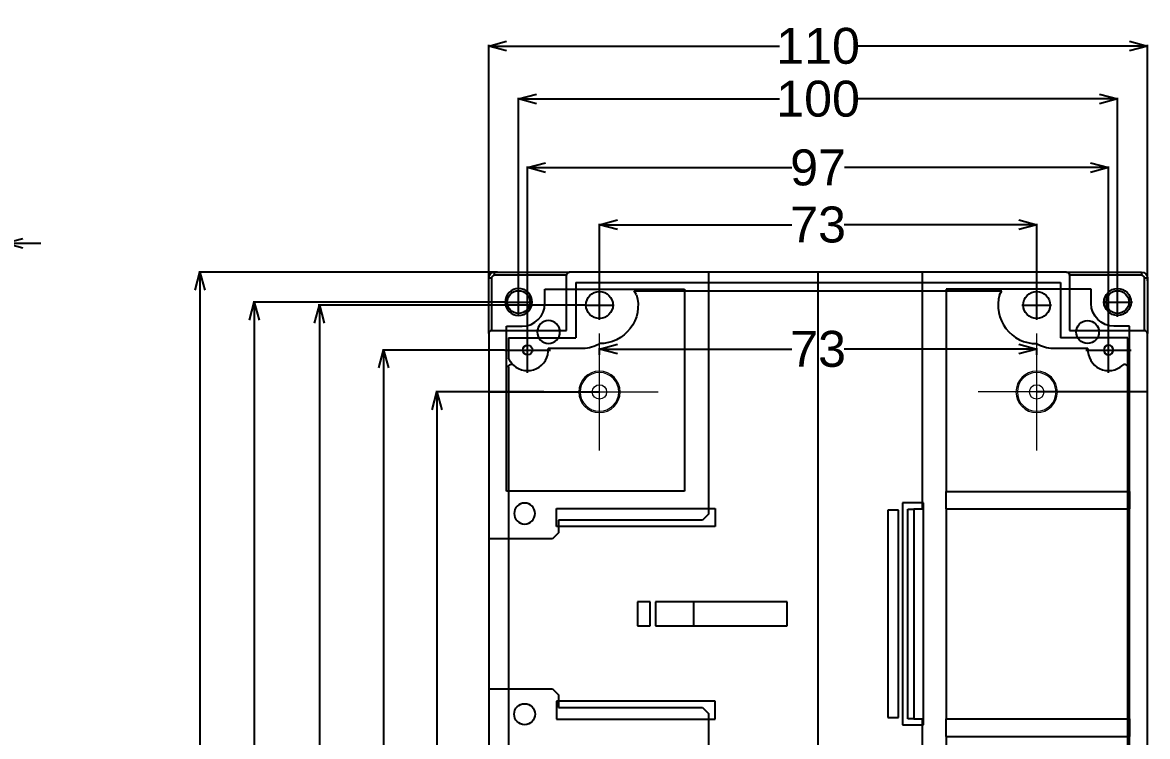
# Model space of a CAD drawing. Header units: millimetres. Extents: x 3277 to 4118, y 1069 to 1745.
# Drawn here: x 3825.8 to 4013.6, y 1462.4 to 1581.6 of the extents above; entities that cross this region are included whole.
import ezdxf
from ezdxf.lldxf.tags import DXFTag

# ---------------------------------------------------------------- set-up
doc = ezdxf.new("R2010")
doc.units = ezdxf.units.MM
doc.layers.add('1', color=7, linetype='Continuous', true_color=0xffffff)
doc.styles.get("Standard").update_dxf_attribs({"font": 'arial.ttf'})
tags = doc.linetypes.add('CENTER', pattern=[2, 1.25, -0.25, 0.25, -0.25]).pattern_tags.tags
tags[10:11] = [DXFTag(74, 4), DXFTag(75, 0), DXFTag(340, '0'), DXFTag(46, 0.0), DXFTag(50, 0.0), DXFTag(44, 0.0), DXFTag(45, 0.0)]
tags[8:9] = [DXFTag(74, 4), DXFTag(75, 0), DXFTag(340, '0'), DXFTag(46, 0.0), DXFTag(50, 0.0), DXFTag(44, 0.0), DXFTag(45, 0.0)]
tags[6:7] = [DXFTag(74, 4), DXFTag(75, 0), DXFTag(340, '0'), DXFTag(46, 0.0), DXFTag(50, 0.0), DXFTag(44, 0.0), DXFTag(45, 0.0)]
tags[4:5] = [DXFTag(74, 4), DXFTag(75, 0), DXFTag(340, '0'), DXFTag(46, 0.0), DXFTag(50, 0.0), DXFTag(44, 0.0), DXFTag(45, 0.0)]
tags = doc.linetypes.add('DASHED', pattern=[0.75, 0.5, -0.25]).pattern_tags.tags
tags[6:7] = [DXFTag(74, 4), DXFTag(75, 0), DXFTag(340, '0'), DXFTag(46, 0.0), DXFTag(50, 0.0), DXFTag(44, 0.0), DXFTag(45, 0.0)]
tags[4:5] = [DXFTag(74, 4), DXFTag(75, 0), DXFTag(340, '0'), DXFTag(46, 0.0), DXFTag(50, 0.0), DXFTag(44, 0.0), DXFTag(45, 0.0)]
doc.dimstyles.new('副本 (2)Standard', dxfattribs={"dimtxt": 6, "dimasz": 3, "dimexe": 0.18, "dimexo": 0.0625, "dimgap": 0.09, "dimtad": 0, "dimdec": 1, "dimdsep": 46, "dimtxsty": 'Standard', "dimblk": 'OPEN30', "dimcen": 0.09, "dimclrd": 3, "dimclre": 3, "dimclrt": 6, "dimazin": 2, "dimtfac": 1, "dimtdec": 1, "dimtofl": 0, "dimtmove": 0, "dimatfit": 3, "dimfxl": 1, "dimtolj": 1, "dimtzin": 0, "dimarcsym": 0})

# ---------------------------------------------------------------- blocks, each defined once
blk = doc.blocks.new('_Open30')
at = {"color": 0, "linetype": 'ByBlock', "lineweight": -2}
for p, q in [((-1, 0.268), (0, 0)), ((0, 0), (-1, -0.268)), ((0, 0), (-1, 0))]:
    blk.add_line(p, q, dxfattribs=at)
blk = doc.blocks.new('*D86')
at = {"color": 3, "lineweight": -2, "transparency": 16777216}
for p, q in [((3809.83, 1544.71), (3806.83, 1544.71)), ((3812.83, 1536.02), (3812.83, 1544.89)), ((3822.83, 1536.02), (3822.83, 1544.89)), ((3825.83, 1544.71), (3828.83, 1544.71))]:
    blk.add_line(p, q, dxfattribs=at)
at = {"layer": 'Defpoints', "color": 0, "transparency": 16777216}
for p in [(3812.83, 1544.71), (3812.83, 1535.96), (3822.83, 1535.96)]:
    blk.add_point(p, dxfattribs=at)
at = {"color": 3, "lineweight": -2, "transparency": 16777216, "xscale": 3, "yscale": 3, "zscale": 3}
blk.add_blockref('_Open30', (3812.83, 1544.71), dxfattribs=at)
at = {"color": 3, "lineweight": -2, "transparency": 16777216, "xscale": 3, "yscale": 3, "zscale": 3, "rotation": 180}
blk.add_blockref('_Open30', (3822.83, 1544.71), dxfattribs=at)
at = {"color": 6, "transparency": 16777216, "insert": (3817.83, 1544.71), "char_height": 6, "attachment_point": 5}
blk.add_mtext('\\A1;10', dxfattribs=at)
blk = doc.blocks.new('*D88')
at = {"color": 3, "lineweight": -2, "transparency": 16777216}
for p, q in [((3905.11, 1539.89), (3855.23, 1539.89)), ((3855.41, 1536.89), (3855.41, 1421.65)), ((3855.41, 1292.89), (3855.41, 1408.13)), ((3905.11, 1289.89), (3855.23, 1289.89))]:
    blk.add_line(p, q, dxfattribs=at)
at = {"layer": 'Defpoints', "color": 0, "transparency": 16777216}
for p in [(3905.17, 1539.89), (3855.41, 1289.89), (3905.17, 1289.89)]:
    blk.add_point(p, dxfattribs=at)
at = {"color": 3, "lineweight": -2, "transparency": 16777216, "xscale": 3, "yscale": 3, "zscale": 3}
for p, rotation in [((3855.41, 1539.89), 90), ((3855.41, 1289.89), 270)]:
    blk.add_blockref('_Open30', p, dxfattribs=dict(at, rotation=rotation))
at = {"color": 6, "transparency": 16777216, "insert": (3855.41, 1414.89), "char_height": 6, "attachment_point": 5, "rotation": 90}
blk.add_mtext('\\A1;250', dxfattribs=at)
blk = doc.blocks.new('*D89')
at = {"color": 3, "lineweight": -2, "transparency": 16777216}
for p, q in [((3922.13, 1536.93), (3922.13, 1547.98)), ((3925.13, 1547.8), (3954.27, 1547.8)), ((3992.13, 1547.8), (3963, 1547.8)), ((3995.13, 1536.93), (3995.13, 1547.98))]:
    blk.add_line(p, q, dxfattribs=at)
at = {"layer": 'Defpoints', "color": 0, "transparency": 16777216}
for p in [(3995.13, 1547.8), (3922.13, 1536.87), (3995.13, 1536.87)]:
    blk.add_point(p, dxfattribs=at)
at = {"color": 3, "lineweight": -2, "transparency": 16777216, "xscale": 3, "yscale": 3, "zscale": 3, "rotation": 180}
blk.add_blockref('_Open30', (3922.13, 1547.8), dxfattribs=at)
at = {"color": 3, "lineweight": -2, "transparency": 16777216, "xscale": 3, "yscale": 3, "zscale": 3}
blk.add_blockref('_Open30', (3995.13, 1547.8), dxfattribs=at)
at = {"color": 6, "transparency": 16777216, "insert": (3958.63, 1547.8), "char_height": 6, "attachment_point": 5}
blk.add_mtext('\\A1;73', dxfattribs=at)
blk = doc.blocks.new('*D90')
at = {"color": 3, "lineweight": -2, "transparency": 16777216}
for p, q in [((3910.13, 1530.21), (3910.13, 1557.51)), ((3913.13, 1557.33), (3954.25, 1557.33)), ((4004.13, 1557.33), (3963.02, 1557.33)), ((4007.13, 1530.75), (4007.13, 1557.51))]:
    blk.add_line(p, q, dxfattribs=at)
at = {"layer": 'Defpoints', "color": 0, "transparency": 16777216}
for p in [(4007.13, 1557.33), (3910.13, 1530.14), (4007.13, 1530.69)]:
    blk.add_point(p, dxfattribs=at)
at = {"color": 3, "lineweight": -2, "transparency": 16777216, "xscale": 3, "yscale": 3, "zscale": 3, "rotation": 180}
blk.add_blockref('_Open30', (3910.13, 1557.33), dxfattribs=at)
at = {"color": 3, "lineweight": -2, "transparency": 16777216, "xscale": 3, "yscale": 3, "zscale": 3}
blk.add_blockref('_Open30', (4007.13, 1557.33), dxfattribs=at)
at = {"color": 6, "transparency": 16777216, "insert": (3958.63, 1557.33), "char_height": 6, "attachment_point": 5}
blk.add_mtext('\\A1;97', dxfattribs=at)
blk = doc.blocks.new('*D91')
at = {"color": 3, "lineweight": -2, "transparency": 16777216}
for p, q in [((3908.63, 1537.05), (3908.63, 1568.99)), ((3911.63, 1568.81), (3952.21, 1568.81)), ((4005.63, 1568.81), (3965.06, 1568.81)), ((4008.63, 1537.43), (4008.63, 1568.99))]:
    blk.add_line(p, q, dxfattribs=at)
at = {"layer": 'Defpoints', "color": 0, "transparency": 16777216}
for p in [(3908.63, 1568.81), (3908.63, 1536.98), (4008.63, 1537.37)]:
    blk.add_point(p, dxfattribs=at)
at = {"color": 3, "lineweight": -2, "transparency": 16777216, "xscale": 3, "yscale": 3, "zscale": 3, "rotation": 180}
blk.add_blockref('_Open30', (3908.63, 1568.81), dxfattribs=at)
at = {"color": 3, "lineweight": -2, "transparency": 16777216, "xscale": 3, "yscale": 3, "zscale": 3}
blk.add_blockref('_Open30', (4008.63, 1568.81), dxfattribs=at)
at = {"color": 6, "transparency": 16777216, "insert": (3958.63, 1568.81), "char_height": 6, "attachment_point": 5}
blk.add_mtext('\\A1;100', dxfattribs=at)
blk = doc.blocks.new('*D92')
at = {"color": 3, "lineweight": -2, "transparency": 16777216}
for p, q in [((3903.63, 1538.44), (3903.63, 1577.81)), ((3906.63, 1577.63), (3952.21, 1577.63)), ((4010.63, 1577.63), (3965.06, 1577.63)), ((4013.63, 1538.44), (4013.63, 1577.81))]:
    blk.add_line(p, q, dxfattribs=at)
at = {"layer": 'Defpoints', "color": 0, "transparency": 16777216}
for p in [(4013.63, 1577.63), (3903.63, 1538.38), (4013.63, 1538.38)]:
    blk.add_point(p, dxfattribs=at)
at = {"color": 3, "lineweight": -2, "transparency": 16777216, "xscale": 3, "yscale": 3, "zscale": 3, "rotation": 180}
blk.add_blockref('_Open30', (3903.63, 1577.63), dxfattribs=at)
at = {"color": 3, "lineweight": -2, "transparency": 16777216, "xscale": 3, "yscale": 3, "zscale": 3}
blk.add_blockref('_Open30', (4013.63, 1577.63), dxfattribs=at)
at = {"color": 6, "transparency": 16777216, "insert": (3958.63, 1577.63), "char_height": 6, "attachment_point": 5}
blk.add_mtext('\\A1;110', dxfattribs=at)
blk = doc.blocks.new('*D93')
at = {"color": 3, "lineweight": -2, "transparency": 16777216}
for p, q in [((3906.28, 1526.89), (3885.91, 1526.89)), ((3886.09, 1523.89), (3886.09, 1421.65)), ((3886.09, 1305.89), (3886.09, 1408.14)), ((3906.28, 1302.89), (3885.91, 1302.89))]:
    blk.add_line(p, q, dxfattribs=at)
at = {"layer": 'Defpoints', "color": 0, "transparency": 16777216}
for p in [(3906.34, 1526.89), (3886.09, 1302.89), (3906.34, 1302.89)]:
    blk.add_point(p, dxfattribs=at)
at = {"color": 3, "lineweight": -2, "transparency": 16777216, "xscale": 3, "yscale": 3, "zscale": 3}
for p, rotation in [((3886.09, 1526.89), 90), ((3886.09, 1302.89), 270)]:
    blk.add_blockref('_Open30', p, dxfattribs=dict(at, rotation=rotation))
at = {"color": 6, "transparency": 16777216, "insert": (3886.09, 1414.89), "char_height": 6, "attachment_point": 5, "rotation": 90}
blk.add_mtext('\\A1;224', dxfattribs=at)
blk = doc.blocks.new('*D94')
at = {"color": 3, "lineweight": -2, "transparency": 16777216}
for p, q in [((3919.65, 1534.39), (3875.18, 1534.39)), ((3875.36, 1531.39), (3875.36, 1421.69)), ((3875.36, 1298.43), (3875.36, 1408.13)), ((3915.08, 1295.43), (3875.18, 1295.43))]:
    blk.add_line(p, q, dxfattribs=at)
at = {"layer": 'Defpoints', "color": 0, "transparency": 16777216}
for p in [(3875.36, 1534.39), (3919.71, 1534.39), (3915.14, 1295.43)]:
    blk.add_point(p, dxfattribs=at)
at = {"color": 3, "lineweight": -2, "transparency": 16777216, "xscale": 3, "yscale": 3, "zscale": 3}
for p, rotation in [((3875.36, 1534.39), 90), ((3875.36, 1295.43), 270)]:
    blk.add_blockref('_Open30', p, dxfattribs=dict(at, rotation=rotation))
at = {"color": 6, "transparency": 16777216, "insert": (3875.36, 1414.91), "char_height": 6, "attachment_point": 5, "rotation": 90}
blk.add_mtext('\\A1;239', dxfattribs=at)
blk = doc.blocks.new('*D95')
at = {"color": 3, "lineweight": -2, "transparency": 16777216}
for p, q in [((3906.67, 1534.89), (3864.31, 1534.89)), ((3864.49, 1531.89), (3864.49, 1421.65)), ((3864.49, 1297.89), (3864.49, 1408.13)), ((3906.1, 1294.89), (3864.31, 1294.89))]:
    blk.add_line(p, q, dxfattribs=at)
at = {"layer": 'Defpoints', "color": 0, "transparency": 16777216}
for p in [(3906.73, 1534.89), (3864.49, 1294.89), (3906.16, 1294.89)]:
    blk.add_point(p, dxfattribs=at)
at = {"color": 3, "lineweight": -2, "transparency": 16777216, "xscale": 3, "yscale": 3, "zscale": 3}
for p, rotation in [((3864.49, 1534.89), 90), ((3864.49, 1294.89), 270)]:
    blk.add_blockref('_Open30', p, dxfattribs=dict(at, rotation=rotation))
at = {"color": 6, "transparency": 16777216, "insert": (3864.49, 1414.89), "char_height": 6, "attachment_point": 5, "rotation": 90}
blk.add_mtext('\\A1;240', dxfattribs=at)
blk = doc.blocks.new('*D128')
at = {"color": 3, "lineweight": -2, "transparency": 16777216}
for p, q in [((3912.82, 1519.89), (3894.8, 1519.89)), ((3894.98, 1516.89), (3894.98, 1421.65)), ((3894.98, 1312.89), (3894.98, 1408.13)), ((3915.16, 1309.89), (3894.8, 1309.89))]:
    blk.add_line(p, q, dxfattribs=at)
at = {"layer": 'Defpoints', "color": 0, "transparency": 16777216}
for p in [(3912.88, 1519.89), (3894.98, 1309.89), (3915.22, 1309.89)]:
    blk.add_point(p, dxfattribs=at)
at = {"color": 3, "lineweight": -2, "transparency": 16777216, "xscale": 3, "yscale": 3, "zscale": 3}
for p, rotation in [((3894.98, 1519.89), 90), ((3894.98, 1309.89), 270)]:
    blk.add_blockref('_Open30', p, dxfattribs=dict(at, rotation=rotation))
at = {"color": 6, "transparency": 16777216, "insert": (3894.98, 1414.89), "char_height": 6, "attachment_point": 5, "rotation": 90}
blk.add_mtext('\\A1;210', dxfattribs=at)
blk = doc.blocks.new('*D129')
at = {"color": 3, "lineweight": -2, "transparency": 16777216}
for p, q in [((3922.13, 1526.11), (3922.13, 1527.22)), ((3995.13, 1526.11), (3995.13, 1527.22)), ((3925.13, 1527.04), (3954.27, 1527.04)), ((3992.13, 1527.04), (3963, 1527.04))]:
    blk.add_line(p, q, dxfattribs=at)
at = {"layer": 'Defpoints', "color": 0, "transparency": 16777216}
for p in [(3922.13, 1526.05), (3995.13, 1527.04), (3995.13, 1526.05)]:
    blk.add_point(p, dxfattribs=at)
at = {"color": 3, "lineweight": -2, "transparency": 16777216, "xscale": 3, "yscale": 3, "zscale": 3, "rotation": 180}
blk.add_blockref('_Open30', (3922.13, 1527.04), dxfattribs=at)
at = {"color": 3, "lineweight": -2, "transparency": 16777216, "xscale": 3, "yscale": 3, "zscale": 3}
blk.add_blockref('_Open30', (3995.13, 1527.04), dxfattribs=at)
at = {"color": 6, "transparency": 16777216, "insert": (3958.63, 1527.04), "char_height": 6, "attachment_point": 5}
blk.add_mtext('\\A1;73', dxfattribs=at)

msp = doc.modelspace()

# ---------------------------------------------------------------- linework, layer by layer
at = {"layer": '1', "color": 21}
for p, q in [((3903.63, 1529.64), (3903.63, 1538.89)), ((3904.13, 1538.89), (3903.63, 1538.89)), ((3904.13, 1538.89), (3904.13, 1530.14)), ((3904.63, 1539.89), (3917.13, 1539.89)), ((3904.63, 1539.39), (3904.63, 1539.89)), ((3916.63, 1539.39), (3904.63, 1539.39)), ((3916.63, 1530.14), (3916.63, 1539.39)), ((4000.13, 1539.89), (3917.13, 1539.89)), ((4000.13, 1539.89), (4012.63, 1539.89)), ((4012.63, 1539.39), (4000.63, 1539.39)), ((4000.63, 1539.39), (4000.63, 1530.14)), ((4012.63, 1539.89), (4012.63, 1539.39)), ((4013.63, 1538.89), (4013.13, 1538.89)), ((4013.13, 1530.14), (4013.13, 1538.89)), ((4013.63, 1538.89), (4013.63, 1529.64)), ((3918.18, 1538.14), (3999.08, 1538.14)), ((3918.18, 1538.14), (3918.18, 1528.94)), ((3927.95, 1536.74), (3989.31, 1536.74)), ((3928.34, 1536.11), (3927.95, 1536.74)), ((3988.93, 1536.11), (3989.31, 1536.74)), ((3999.08, 1538.14), (3999.08, 1528.94)), ((3903.63, 1529.64), (3903.63, 1300.14)), ((3904.13, 1530.14), (3916.63, 1530.14)), ((4000.63, 1530.14), (4013.13, 1530.14)), ((4013.63, 1300.14), (4013.63, 1529.64)), ((3906.93, 1528.94), (3918.18, 1528.94)), ((3906.93, 1528.94), (3906.93, 1525.6)), ((3919.39, 1527.14), (3913.57, 1527.14)), ((4003.69, 1527.14), (3997.87, 1527.14)), ((4010.33, 1528.94), (3999.08, 1528.94)), ((4010.33, 1300.84), (4010.33, 1528.94)), ((3906.93, 1524.01), (3906.93, 1300.84)), ((3972.73, 1501.39), (3972.73, 1464.29)), ((3976.23, 1501.39), (3972.73, 1501.39)), ((3976.03, 1501.39), (3976.03, 1500.34)), ((3976.23, 1464.29), (3976.23, 1501.39)), ((3914.93, 1497.44), (3914.93, 1500.44)), ((3914.93, 1500.44), (3941.43, 1500.44)), ((3940.33, 1499.49), (3939.33, 1498.49)), ((3940.33, 1500.44), (3940.33, 1499.49)), ((3941.43, 1500.44), (3941.43, 1497.44)), ((3973.63, 1500.34), (3974.63, 1500.34)), ((3973.63, 1465.34), (3973.63, 1500.34)), ((3976.03, 1500.34), (3974.63, 1500.34)), ((3974.63, 1500.34), (3974.63, 1465.34)), ((3941.43, 1497.44), (3914.93, 1497.44)), ((3915.28, 1498.49), (3915.28, 1497.44)), ((3939.33, 1498.49), (3915.28, 1498.49)), ((3928.48, 1484.84), (3928.48, 1480.84)), ((3930.58, 1484.84), (3928.48, 1484.84)), ((3930.58, 1480.84), (3930.58, 1484.84)), ((3937.88, 1480.84), (3937.88, 1484.84)), ((3953.48, 1484.84), (3937.88, 1484.84)), ((3953.48, 1480.84), (3953.48, 1484.84)), ((3928.48, 1480.84), (3930.58, 1480.84)), ((3937.88, 1480.84), (3953.48, 1480.84)), ((3914.93, 1468.24), (3914.93, 1465.24)), ((3941.43, 1468.24), (3914.93, 1468.24)), ((3915.28, 1468.24), (3915.28, 1467.19)), ((3915.28, 1467.19), (3939.33, 1467.19)), ((3939.33, 1467.19), (3940.33, 1466.19)), ((3941.43, 1465.24), (3941.43, 1468.24)), ((3914.93, 1465.24), (3941.43, 1465.24)), ((3940.33, 1466.19), (3940.33, 1465.24)), ((3974.63, 1465.34), (3973.63, 1465.34)), ((3974.63, 1465.34), (3976.03, 1465.34)), ((3976.03, 1465.34), (3976.03, 1464.29)), ((3972.73, 1464.29), (3976.23, 1464.29))]:
    msp.add_line(p, q, dxfattribs=at)
at = {"layer": '1', "color": 251, "linetype": 'DASHED', "ltscale": 5.636096}
msp.add_line((3940.33, 1539.89), (3940.33, 1500.44), dxfattribs=at)
at = {"layer": '1', "color": 1, "linetype": 'CENTER', "ltscale": 11.176}
for p, q in [((3958.63, 1289.89), (3958.63, 1539.89)), ((3903.63, 1519.89), (3922.13, 1519.89)), ((4013.63, 1519.89), (3995.13, 1519.89))]:
    msp.add_line(p, q, dxfattribs=at)
at = {"layer": '1', "color": 251, "linetype": 'DASHED', "ltscale": 5.500382}
msp.add_line((3976.03, 1539.89), (3976.03, 1501.39), dxfattribs=at)
at = {"layer": '1', "color": 1, "linetype": 'CENTER', "ltscale": 1.9304}
for p, q in [((3908.63, 1532.8), (3908.63, 1536.98)), ((3906.54, 1534.89), (3910.72, 1534.89))]:
    msp.add_line(p, q, dxfattribs=at)
at = {"layer": '1', "color": 251, "linetype": 'DASHED', "ltscale": 3.328571}
msp.add_line((3913.03, 1537.04), (3936.33, 1537.04), dxfattribs=at)
at = {"layer": '1', "color": 251, "linetype": 'DASHED', "ltscale": 0.795892}
for p, q in [((3913.03, 1534.66), (3913.03, 1537.04)), ((4004.23, 1534.66), (4004.23, 1537.04))]:
    msp.add_line(p, q, dxfattribs=at)
at = {"layer": '1', "color": 1, "linetype": 'CENTER', "ltscale": 2.286}
for p, q in [((3922.13, 1531.92), (3922.13, 1536.87)), ((3995.13, 1531.92), (3995.13, 1536.87)), ((4008.63, 1532.42), (4008.63, 1537.37)), ((4006.16, 1534.89), (4011.11, 1534.89)), ((3919.66, 1534.39), (3924.61, 1534.39)), ((3992.66, 1534.39), (3997.61, 1534.39))]:
    msp.add_line(p, q, dxfattribs=at)
at = {"layer": '1', "color": 251, "linetype": 'DASHED', "ltscale": 4.814668}
msp.add_line((3936.33, 1537.04), (3936.33, 1503.34), dxfattribs=at)
at = {"layer": '1', "color": 251, "linetype": 'DASHED', "ltscale": 3.457143}
msp.add_line((4004.23, 1537.04), (3980.03, 1537.04), dxfattribs=at)
at = {"layer": '1', "color": 251, "linetype": 'DASHED', "ltscale": 4.821811}
msp.add_line((3980.03, 1537.04), (3980.03, 1503.29), dxfattribs=at)
at = {"layer": '1', "color": 251, "linetype": 'DASHED', "ltscale": 0.866667}
for p, q in [((3906.63, 1530.86), (3909.23, 1530.86)), ((4010.63, 1530.86), (4008.03, 1530.86))]:
    msp.add_line(p, q, dxfattribs=at)
at = {"layer": '1', "color": 251, "linetype": 'DASHED', "ltscale": 3.930714}
msp.add_line((3906.63, 1503.34), (3906.63, 1530.86), dxfattribs=at)
at = {"layer": '1', "color": 1, "linetype": 'CENTER', "ltscale": 3.5052}
for p, q in [((3910.13, 1523.1), (3910.13, 1530.69)), ((4007.13, 1523.1), (4007.13, 1530.69)), ((3906.34, 1526.89), (3913.93, 1526.89)), ((4003.34, 1526.89), (4010.93, 1526.89))]:
    msp.add_line(p, q, dxfattribs=at)
at = {"layer": '1', "color": 23, "linetype": 'CENTER', "lineweight": 13}
for p, q in [((3922.13, 1510.11), (3922.13, 1529.67)), ((3995.13, 1510.11), (3995.13, 1529.67)), ((3912.35, 1519.89), (3931.91, 1519.89)), ((4004.91, 1519.89), (3985.35, 1519.89))]:
    msp.add_line(p, q, dxfattribs=at)
at = {"layer": '1', "color": 251, "linetype": 'DASHED', "ltscale": 3.937857}
msp.add_line((4010.63, 1503.29), (4010.63, 1530.86), dxfattribs=at)
at = {"layer": '1', "color": 1, "linetype": 'CENTER', "ltscale": 0.8128}
for p, q in [((3910.13, 1526.01), (3910.13, 1527.77)), ((3909.25, 1526.89), (3911.01, 1526.89))]:
    msp.add_line(p, q, dxfattribs=at)
at = {"layer": '1', "color": 251, "linetype": 'DASHED', "ltscale": 4.242857}
msp.add_line((3936.33, 1503.34), (3906.63, 1503.34), dxfattribs=at)
at = {"layer": '1', "color": 251, "linetype": 'DASHED', "ltscale": 0.966667}
for p, q in [((3980.03, 1500.39), (3980.03, 1503.29)), ((4010.63, 1503.29), (4010.63, 1500.39)), ((3980.03, 1462.39), (3980.03, 1465.29)), ((4010.63, 1465.29), (4010.63, 1462.39))]:
    msp.add_line(p, q, dxfattribs=at)
at = {"layer": '1', "color": 251, "linetype": 'DASHED', "ltscale": 4.371429}
for p, q in [((3980.03, 1503.29), (4010.63, 1503.29)), ((3980.03, 1500.39), (4010.63, 1500.39)), ((3980.03, 1465.29), (4010.63, 1465.29)), ((3980.03, 1462.39), (4010.63, 1462.39))]:
    msp.add_line(p, q, dxfattribs=at)
at = {"layer": '1', "color": 251, "linetype": 'DASHED', "ltscale": 0.6}
for p, q in [((3972.08, 1500.14), (3970.28, 1500.14)), ((3970.28, 1465.54), (3972.08, 1465.54))]:
    msp.add_line(p, q, dxfattribs=at)
at = {"layer": '1', "color": 251, "linetype": 'DASHED', "ltscale": 4.942857}
for p, q in [((3970.28, 1500.14), (3970.28, 1465.54)), ((3972.08, 1465.54), (3972.08, 1500.14))]:
    msp.add_line(p, q, dxfattribs=at)
at = {"layer": '1', "color": 251, "linetype": 'DASHED', "ltscale": 5.014286}
for p, q in [((3980.03, 1500.39), (3980.03, 1465.29)), ((4010.63, 1465.29), (4010.63, 1500.39))]:
    msp.add_line(p, q, dxfattribs=at)
at = {"layer": '1', "color": 251, "linetype": 'DASHED', "ltscale": 0.366667}
for p, q in [((3915.28, 1497.44), (3915.28, 1496.34)), ((3915.28, 1469.34), (3915.28, 1468.24))]:
    msp.add_line(p, q, dxfattribs=at)
at = {"layer": '1', "color": 251, "linetype": 'DASHED', "ltscale": 1.521429}
for p, q in [((3914.28, 1495.34), (3903.63, 1495.34)), ((3903.63, 1470.34), (3914.28, 1470.34))]:
    msp.add_line(p, q, dxfattribs=at)
at = {"layer": '1', "color": 251, "linetype": 'DASHED', "ltscale": 0.471405}
for p, q in [((3915.28, 1496.34), (3914.28, 1495.34)), ((3914.28, 1470.34), (3915.28, 1469.34))]:
    msp.add_line(p, q, dxfattribs=at)
at = {"layer": '1', "color": 251, "linetype": 'DASHED', "ltscale": 1.333333}
msp.add_line((3931.48, 1484.84), (3931.48, 1480.84), dxfattribs=at)
at = {"layer": '1', "color": 251, "linetype": 'DASHED', "ltscale": 2.133333}
for p, q in [((3937.88, 1484.84), (3931.48, 1484.84)), ((3931.48, 1480.84), (3937.88, 1480.84))]:
    msp.add_line(p, q, dxfattribs=at)
at = {"layer": '1', "color": 251, "linetype": 'DASHED', "ltscale": 14.38495}
msp.add_line((3940.33, 1465.24), (3940.33, 1364.55), dxfattribs=at)
at = {"layer": '1', "color": 251, "linetype": 'DASHED', "ltscale": 4.406761}
msp.add_line((3976.03, 1464.29), (3976.03, 1433.44), dxfattribs=at)
at = {"layer": '1', "color": 251, "linetype": 'DASHED', "ltscale": 6.578189}
for p, q in [((3980.03, 1462.39), (3980.03, 1416.34)), ((4010.63, 1416.34), (4010.63, 1462.39))]:
    msp.add_line(p, q, dxfattribs=at)
at = {"layer": '1', "color": 251, "linetype": 'DASHED', "ltscale": 2.019595, "extrusion": (0, 0, -1)}
msp.add_circle((-3908.63, 1534.89), 2.25, dxfattribs=at)
at = {"layer": '1', "color": 21}
for centre, radius in [((3908.63, 1534.89), 1.9), ((3922.13, 1534.39), 2.25), ((3995.13, 1534.39), 2.25), ((4008.63, 1534.89), 1.9), ((3910.13, 1526.89), 0.8)]:
    msp.add_circle(centre, radius, dxfattribs=at)
at = {"layer": '1', "color": 251, "linetype": 'DASHED', "ltscale": 2.019595}
msp.add_circle((4008.63, 1534.89), 2.25, dxfattribs=at)
at = {"layer": '1', "color": 251, "linetype": 'DASHED', "ltscale": 1.705436, "extrusion": (0, 0, -1)}
msp.add_circle((-3913.63, 1529.89), 1.9, dxfattribs=at)
at = {"layer": '1', "color": 251, "linetype": 'DASHED', "ltscale": 1.705436}
msp.add_circle((4003.63, 1529.89), 1.9, dxfattribs=at)
at = {"layer": '1', "color": 21, "extrusion": (0, 0, -1)}
msp.add_circle((-4007.13, 1526.89), 0.8, dxfattribs=at)
at = {"layer": '1', "color": 132, "linetype": 'Continuous', "lineweight": 18, "extrusion": (0, 0, -1)}
for centre, radius in [((-3922.13, 1519.89), 3.46), ((-3922.13, 1519.89), 3.23), ((-3995.13, 1519.89), 3.46), ((-3995.13, 1519.89), 3.23)]:
    msp.add_circle(centre, radius, dxfattribs=at)
at = {"layer": '1', "color": 132, "linetype": 'Continuous', "lineweight": 18}
for centre in [(3922.13, 1519.89), (3995.13, 1519.89)]:
    msp.add_circle(centre, 1.2, dxfattribs=at)
at = {"layer": '1', "color": 251, "linetype": 'DASHED', "ltscale": 1.570796, "extrusion": (0, 0, -1)}
msp.add_circle((-3909.63, 1499.59), 1.75, dxfattribs=at)
at = {"layer": '1', "color": 251, "linetype": 'DASHED', "ltscale": 1.570796}
msp.add_circle((3909.63, 1466.09), 1.75, dxfattribs=at)
at = {"layer": '1', "color": 21, "extrusion": (0, 0, -1)}
for centre, radius, start, end in [((-3904.63, 1538.89), 1, 0, 90), ((-4012.63, 1538.89), 1, 90, 180), ((-3922.18, 1534.36), 6.4, 164.1651, 270.4476), ((-3919.39, 1532.14), 5, 236.7741, 270), ((-3997.87, 1532.14), 5, 270, 303.2259), ((-3910.13, 1526.89), 3.45, 313.1212, 338.054), ((-3907.43, 1524.01), 0.5, 0, 133.1212), ((-4009.83, 1524.01), 0.5, 46.8788, 180)]:
    msp.add_arc(centre, radius, start, end, dxfattribs=at)
at = {"layer": '1', "color": 21}
for centre, radius, start, end in [((3904.63, 1538.89), 0.5, 90, 180), ((3917.13, 1539.39), 0.5, 90, 180), ((4000.13, 1539.39), 0.5, 0, 90), ((4012.63, 1538.89), 0.5, 0, 90), ((3995.08, 1534.36), 6.4, 164.1651, 270.4476), ((3904.13, 1529.64), 0.5, 90, 180), ((4013.13, 1529.64), 0.5, 0, 90), ((3910.13, 1526.89), 3.45, 226.8788, 4.1555), ((4007.13, 1526.89), 3.45, 175.8445, 313.1212)]:
    msp.add_arc(centre, radius, start, end, dxfattribs=at)
at = {"layer": '1', "color": 251, "linetype": 'DASHED'}
msp.add_arc((3909.23, 1534.66), 3.8, 270, 0, dxfattribs=at)
at = {"layer": '1', "color": 251, "linetype": 'DASHED', "extrusion": (0, 0, -1)}
msp.add_arc((-4008.03, 1534.66), 3.8, 270, 0, dxfattribs=at)

# ---------------------------------------------------------------- dimensions: what is measured, and where the dimension line sits
for base, p1, p2, picture, middle in [((4013.63, 1577.63), (3903.63, 1538.38), (4013.63, 1538.38), '*D92', (3958.63, 1577.63)), ((3908.63, 1568.81), (4008.63, 1537.37), (3908.63, 1536.98), '*D91', (3958.63, 1568.81)), ((4007.13, 1557.33), (3910.13, 1530.14), (4007.13, 1530.69), '*D90', (3958.63, 1557.33)), ((3995.13, 1547.8), (3922.13, 1536.87), (3995.13, 1536.87), '*D89', (3958.63, 1547.8)), ((3812.83, 1544.71), (3822.83, 1535.96), (3812.83, 1535.96), '*D86', (3817.83, 1544.71)), ((3995.13, 1527.04), (3922.13, 1526.05), (3995.13, 1526.05), '*D129', (3958.63, 1527.04))]:
    dim = msp.add_linear_dim(base=base, p1=p1, p2=p2, dimstyle='副本 (2)Standard')
    dim.commit()
    dim.dimension.update_dxf_attribs({"geometry": picture, "text_midpoint": middle})
for base, p1, p2, picture, middle in [((3855.41, 1289.89), (3905.17, 1539.89), (3905.17, 1289.89), '*D88', (3855.41, 1414.89)), ((3886.09, 1302.89), (3906.34, 1526.89), (3906.34, 1302.89), '*D93', (3886.09, 1414.89))]:
    dim = msp.add_linear_dim(base=base, p1=p1, p2=p2, angle=90, dimstyle='副本 (2)Standard')
    dim.commit()
    dim.dimension.update_dxf_attribs({"geometry": picture, "text_midpoint": middle, "dimtype": 160})
for base, p1, p2, picture, middle in [((3864.49, 1294.89), (3906.73, 1534.89), (3906.16, 1294.89), '*D95', (3864.49, 1414.89)), ((3875.36, 1534.39), (3915.14, 1295.43), (3919.71, 1534.39), '*D94', (3875.36, 1414.91)), ((3894.98, 1309.89), (3912.88, 1519.89), (3915.22, 1309.89), '*D128', (3894.98, 1414.89))]:
    dim = msp.add_linear_dim(base=base, p1=p1, p2=p2, angle=90, dimstyle='副本 (2)Standard')
    dim.commit()
    dim.dimension.update_dxf_attribs({"geometry": picture, "text_midpoint": middle})

doc.saveas('drawing.dxf')
